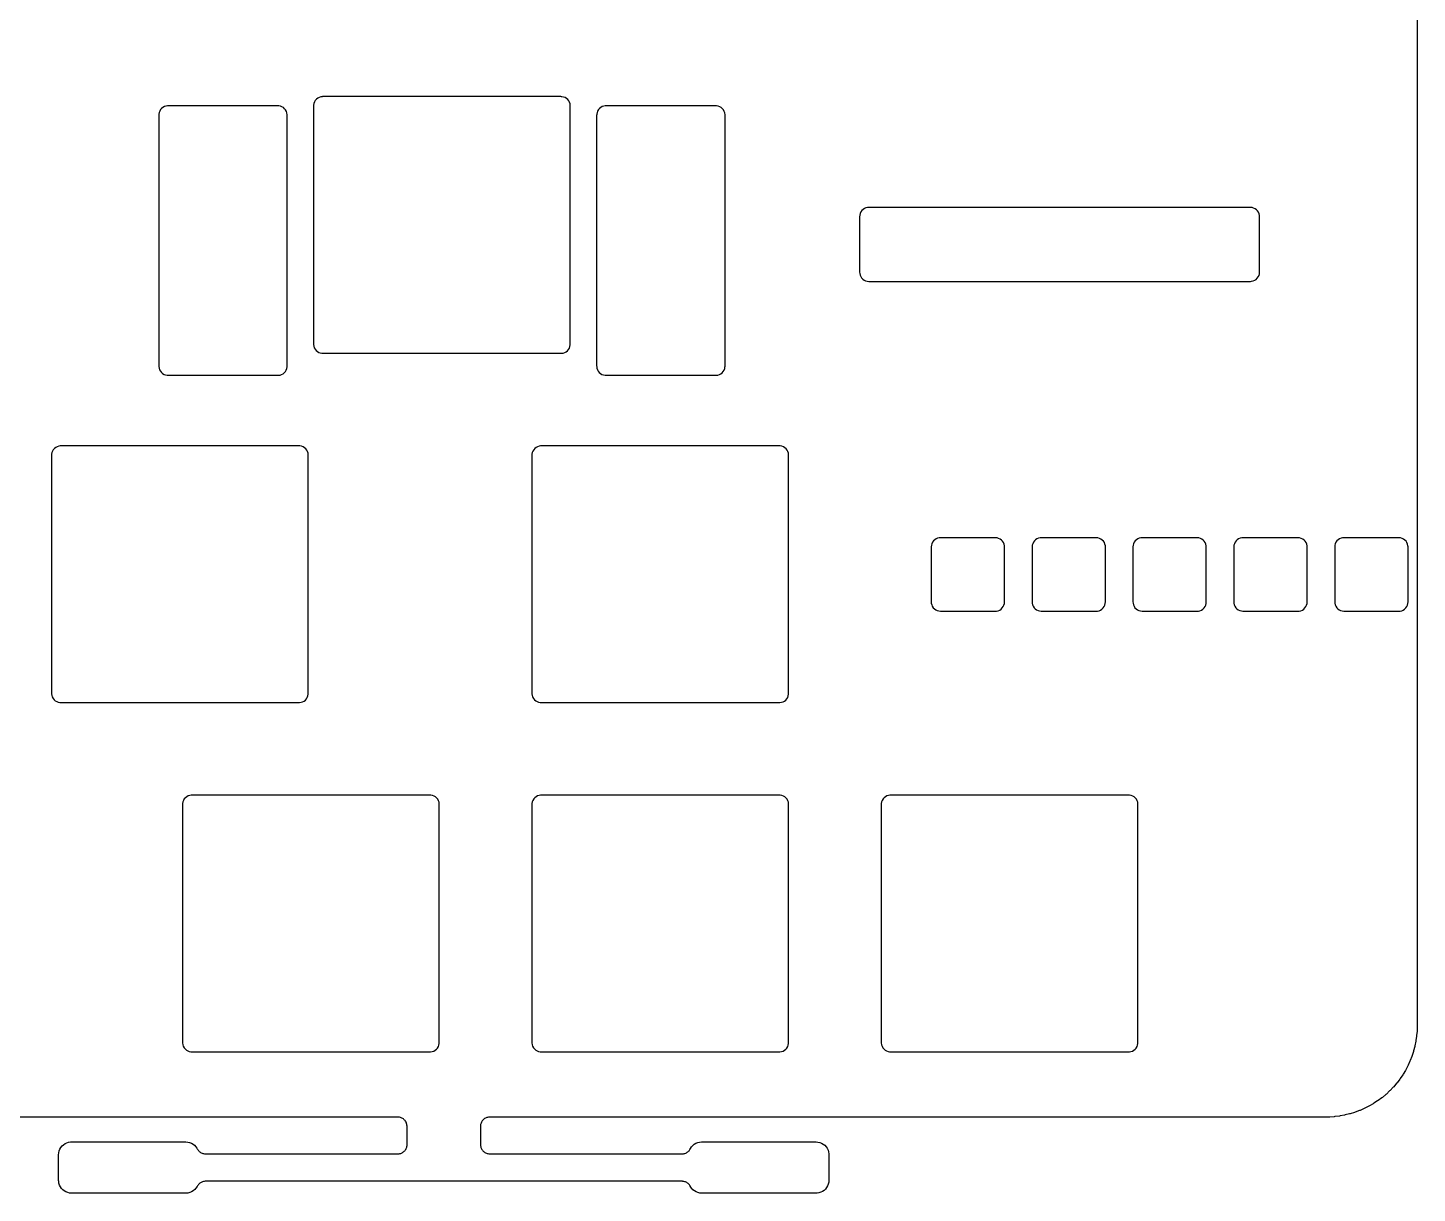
# Model space of a CAD drawing. Header units: millimetres. Extents: x 19 to 338, y -164 to -35.
# Drawn here: x 261.7 to 337.5, y -164.2 to -100.7 of the extents above; entities that cross this region are included whole.
import ezdxf

# ---------------------------------------------------------------- set-up
doc = ezdxf.new("R2010")
doc.units = ezdxf.units.MM
doc.layers.add('Edge.Cuts', color=254, linetype='CONTINUOUS', true_color=0xd0d2cd)

msp = doc.modelspace()

# ---------------------------------------------------------------- linework, layer by layer
at = {"layer": 'Edge.Cuts', "linetype": 'CONTINUOUS'}
for p, q in [((337.5, -57.7), (337.5, -155.090067)), ((277.545415, -104.522356), (277.475334, -104.578246)), ((277.62435, -104.479877), (277.545415, -104.522356)), ((277.709602, -104.452175), (277.62435, -104.479877)), ((277.709712, -104.452149), (277.709602, -104.452175)), ((277.713615, -104.451259), (277.709712, -104.452149)), ((277.791149, -104.439878), (277.713615, -104.451259)), ((277.802216, -104.439132), (277.791149, -104.439878)), ((277.835843, -104.438), (277.802216, -104.439132)), ((290.796548, -104.438), (277.835843, -104.438)), ((290.841359, -104.440012), (290.796548, -104.438)), ((290.862174, -104.441885), (290.841359, -104.440012)), ((290.950373, -104.457889), (290.862174, -104.441885)), ((291.034297, -104.489385), (290.950373, -104.457889)), ((291.111248, -104.535359), (291.034297, -104.489385)), ((291.178754, -104.594335), (291.111248, -104.535359)), ((268.900889, -105.306628), (268.884885, -105.394828)), ((268.932384, -105.222704), (268.900889, -105.306628)), ((268.978358, -105.145753), (268.932384, -105.222704)), ((269.037334, -105.078246), (268.978358, -105.145753)), ((269.107415, -105.022356), (269.037334, -105.078246)), ((269.18635, -104.979877), (269.107415, -105.022356)), ((269.271602, -104.952175), (269.18635, -104.979877)), ((269.271712, -104.952149), (269.271602, -104.952175)), ((269.275615, -104.951259), (269.271712, -104.952149)), ((269.353149, -104.939878), (269.275615, -104.951259)), ((269.364216, -104.939132), (269.353149, -104.939878)), ((269.397843, -104.938), (269.364216, -104.939132)), ((275.358548, -104.938), (269.397843, -104.938)), ((275.403359, -104.940012), (275.358548, -104.938)), ((275.424174, -104.941885), (275.403359, -104.940012)), ((275.512373, -104.957889), (275.424174, -104.941885)), ((275.596297, -104.989385), (275.512373, -104.957889)), ((275.673248, -105.035359), (275.596297, -104.989385)), ((275.740754, -105.094335), (275.673248, -105.035359)), ((275.796645, -105.164417), (275.740754, -105.094335)), ((275.839123, -105.243352), (275.796645, -105.164417)), ((275.866825, -105.328604), (275.839123, -105.243352)), ((277.321012, -104.915644), (277.319, -104.960452)), ((277.319, -104.960452), (277.319, -117.921157)), ((277.322885, -104.894828), (277.321012, -104.915644)), ((277.338889, -104.806628), (277.322885, -104.894828)), ((277.370384, -104.722704), (277.338889, -104.806628)), ((277.416358, -104.645753), (277.370384, -104.722704)), ((277.475334, -104.578246), (277.416358, -104.645753)), ((291.234645, -104.664417), (291.178754, -104.594335)), ((291.277123, -104.743352), (291.234645, -104.664417)), ((291.304825, -104.828604), (291.277123, -104.743352)), ((291.30485, -104.828712), (291.304825, -104.828604)), ((291.30574, -104.832615), (291.30485, -104.828712)), ((291.317118, -104.910101), (291.30574, -104.832615)), ((291.317865, -104.921167), (291.317118, -104.910101)), ((291.319, -104.954842), (291.317865, -104.921167)), ((291.319, -117.915547), (291.319, -104.954842)), ((292.776889, -105.306628), (292.760885, -105.394828)), ((292.808384, -105.222704), (292.776889, -105.306628)), ((292.854358, -105.145753), (292.808384, -105.222704)), ((292.913334, -105.078246), (292.854358, -105.145753)), ((292.983415, -105.022356), (292.913334, -105.078246)), ((293.06235, -104.979877), (292.983415, -105.022356)), ((293.147602, -104.952175), (293.06235, -104.979877)), ((293.147712, -104.952149), (293.147602, -104.952175)), ((293.151615, -104.951259), (293.147712, -104.952149)), ((293.229149, -104.939878), (293.151615, -104.951259)), ((293.240216, -104.939132), (293.229149, -104.939878)), ((293.273843, -104.938), (293.240216, -104.939132)), ((299.234548, -104.938), (293.273843, -104.938)), ((299.279359, -104.940012), (299.234548, -104.938)), ((299.300174, -104.941885), (299.279359, -104.940012)), ((299.388373, -104.957889), (299.300174, -104.941885)), ((299.472297, -104.989385), (299.388373, -104.957889)), ((299.549248, -105.035359), (299.472297, -104.989385)), ((299.616754, -105.094335), (299.549248, -105.035359)), ((299.672645, -105.164417), (299.616754, -105.094335)), ((299.715123, -105.243352), (299.672645, -105.164417)), ((299.742825, -105.328604), (299.715123, -105.243352)), ((268.883012, -105.415644), (268.881, -105.460452)), ((268.881, -105.460452), (268.881, -119.121157)), ((268.884885, -105.394828), (268.883012, -105.415644)), ((275.86685, -105.328712), (275.866825, -105.328604)), ((275.86774, -105.332615), (275.86685, -105.328712)), ((275.879118, -105.410101), (275.86774, -105.332615)), ((275.879865, -105.421167), (275.879118, -105.410101)), ((275.881, -105.454842), (275.879865, -105.421167)), ((275.881, -119.115547), (275.881, -105.454842)), ((292.759012, -105.415644), (292.757, -105.460452)), ((292.757, -105.460452), (292.757, -119.121157)), ((292.760885, -105.394828), (292.759012, -105.415644)), ((299.74285, -105.328712), (299.742825, -105.328604)), ((299.74374, -105.332615), (299.74285, -105.328712)), ((299.755118, -105.410101), (299.74374, -105.332615)), ((299.755865, -105.421167), (299.755118, -105.410101)), ((299.757, -105.454842), (299.755865, -105.421167)), ((299.757, -119.115547), (299.757, -105.454842)), ((307.283255, -110.594084), (307.218464, -110.656031)), ((307.358066, -110.544702), (307.283255, -110.594084)), ((307.440492, -110.509472), (307.358066, -110.544702)), ((307.527883, -110.489525), (307.440492, -110.509472)), ((307.595, -110.485), (307.527883, -110.489525)), ((328.405, -110.485), (307.595, -110.485)), ((328.494278, -110.493035), (328.405, -110.485)), ((328.580687, -110.516883), (328.494278, -110.493035)), ((328.66145, -110.555776), (328.580687, -110.516883)), ((328.733969, -110.608464), (328.66145, -110.555776)), ((328.795916, -110.673255), (328.733969, -110.608464)), ((307.103035, -110.895722), (307.095, -110.985)), ((307.095, -110.985), (307.095, -114.015)), ((307.126883, -110.809313), (307.103035, -110.895722)), ((307.165776, -110.72855), (307.126883, -110.809313)), ((307.218464, -110.656031), (307.165776, -110.72855)), ((328.845298, -110.748066), (328.795916, -110.673255)), ((328.880528, -110.830492), (328.845298, -110.748066)), ((328.900475, -110.917883), (328.880528, -110.830492)), ((328.905, -110.985), (328.900475, -110.917883)), ((328.905, -114.015), (328.905, -110.985)), ((307.095, -114.015), (307.099525, -114.082117)), ((307.099525, -114.082117), (307.119472, -114.169508)), ((307.119472, -114.169508), (307.154702, -114.251934)), ((307.154702, -114.251934), (307.204084, -114.326745)), ((307.204084, -114.326745), (307.266031, -114.391536)), ((307.266031, -114.391536), (307.33855, -114.444224)), ((328.716745, -114.405916), (328.781536, -114.343969)), ((328.781536, -114.343969), (328.834224, -114.27145)), ((328.834224, -114.27145), (328.873117, -114.190687)), ((328.873117, -114.190687), (328.896965, -114.104278)), ((328.896965, -114.104278), (328.905, -114.015)), ((307.33855, -114.444224), (307.419313, -114.483117)), ((307.419313, -114.483117), (307.505722, -114.506965)), ((307.505722, -114.506965), (307.595, -114.515)), ((307.595, -114.515), (328.405, -114.515)), ((328.405, -114.515), (328.472117, -114.510475)), ((328.472117, -114.510475), (328.559508, -114.490528)), ((328.559508, -114.490528), (328.641934, -114.455298)), ((328.641934, -114.455298), (328.716745, -114.405916)), ((277.319, -117.921157), (277.320132, -117.954788)), ((277.320132, -117.954788), (277.320878, -117.965854)), ((277.320878, -117.965854), (277.332259, -118.043384)), ((277.332259, -118.043384), (277.333149, -118.047287)), ((277.333149, -118.047287), (277.333169, -118.047374)), ((277.333169, -118.047374), (277.360867, -118.132627)), ((277.360867, -118.132627), (277.403342, -118.211564)), ((291.221627, -118.230266), (291.267605, -118.153316)), ((291.267605, -118.153316), (291.299104, -118.069394)), ((291.299104, -118.069394), (291.315112, -117.981195)), ((291.315112, -117.981195), (291.316986, -117.960379)), ((291.316986, -117.960379), (291.319, -117.915547)), ((277.403342, -118.211564), (277.45923, -118.281648)), ((277.45923, -118.281648), (277.526733, -118.340627)), ((277.526733, -118.340627), (277.603683, -118.386605)), ((277.603683, -118.386605), (277.687605, -118.418104)), ((277.687605, -118.418104), (277.775804, -118.434112)), ((277.775804, -118.434112), (277.79662, -118.435986)), ((277.79662, -118.435986), (277.841452, -118.438)), ((277.841452, -118.438), (290.802157, -118.438)), ((290.802157, -118.438), (290.835832, -118.436865)), ((290.835832, -118.436865), (290.846898, -118.436118)), ((290.846898, -118.436118), (290.924384, -118.42474)), ((290.924384, -118.42474), (290.928287, -118.42385)), ((290.928287, -118.42385), (290.928374, -118.42383)), ((290.928374, -118.42383), (291.013627, -118.396132)), ((291.013627, -118.396132), (291.092564, -118.353657)), ((291.092564, -118.353657), (291.162648, -118.297769)), ((291.162648, -118.297769), (291.221627, -118.230266)), ((268.881, -119.121157), (268.882132, -119.154788)), ((268.882132, -119.154788), (268.882878, -119.165854)), ((268.882878, -119.165854), (268.894259, -119.243384)), ((268.894259, -119.243384), (268.895149, -119.247287)), ((268.895149, -119.247287), (268.895169, -119.247374)), ((268.895169, -119.247374), (268.922867, -119.332627)), ((268.922867, -119.332627), (268.965342, -119.411564)), ((268.965342, -119.411564), (269.02123, -119.481648)), ((269.02123, -119.481648), (269.088733, -119.540627)), ((269.088733, -119.540627), (269.165683, -119.586605)), ((269.165683, -119.586605), (269.249605, -119.618104)), ((269.249605, -119.618104), (269.337804, -119.634112)), ((269.337804, -119.634112), (269.35862, -119.635986)), ((269.35862, -119.635986), (269.403452, -119.638)), ((269.403452, -119.638), (275.364157, -119.638)), ((275.364157, -119.638), (275.397832, -119.636865)), ((275.397832, -119.636865), (275.408898, -119.636118)), ((275.408898, -119.636118), (275.486384, -119.62474)), ((275.486384, -119.62474), (275.490287, -119.62385)), ((275.490287, -119.62385), (275.490374, -119.62383)), ((275.490374, -119.62383), (275.575627, -119.596132)), ((275.575627, -119.596132), (275.654564, -119.553657)), ((275.654564, -119.553657), (275.724648, -119.497769)), ((275.724648, -119.497769), (275.783627, -119.430266)), ((275.783627, -119.430266), (275.829605, -119.353316)), ((275.829605, -119.353316), (275.861104, -119.269394)), ((275.861104, -119.269394), (275.877112, -119.181195)), ((275.877112, -119.181195), (275.878986, -119.160379)), ((275.878986, -119.160379), (275.881, -119.115547)), ((292.757, -119.121157), (292.758132, -119.154788)), ((292.758132, -119.154788), (292.758878, -119.165854)), ((292.758878, -119.165854), (292.770259, -119.243384)), ((292.770259, -119.243384), (292.771149, -119.247287)), ((292.771149, -119.247287), (292.771169, -119.247374)), ((292.771169, -119.247374), (292.798867, -119.332627)), ((292.798867, -119.332627), (292.841342, -119.411564)), ((292.841342, -119.411564), (292.89723, -119.481648)), ((292.89723, -119.481648), (292.964733, -119.540627)), ((292.964733, -119.540627), (293.041683, -119.586605)), ((293.041683, -119.586605), (293.125605, -119.618104)), ((293.125605, -119.618104), (293.213804, -119.634112)), ((293.213804, -119.634112), (293.23462, -119.635986)), ((293.23462, -119.635986), (293.279452, -119.638)), ((293.279452, -119.638), (299.240157, -119.638)), ((299.240157, -119.638), (299.273832, -119.636865)), ((299.273832, -119.636865), (299.284898, -119.636118)), ((299.284898, -119.636118), (299.362384, -119.62474)), ((299.362384, -119.62474), (299.366287, -119.62385)), ((299.366287, -119.62385), (299.366374, -119.62383)), ((299.366374, -119.62383), (299.451627, -119.596132)), ((299.451627, -119.596132), (299.530564, -119.553657)), ((299.530564, -119.553657), (299.600648, -119.497769)), ((299.600648, -119.497769), (299.659627, -119.430266)), ((299.659627, -119.430266), (299.705605, -119.353316)), ((299.705605, -119.353316), (299.737104, -119.269394)), ((299.737104, -119.269394), (299.753112, -119.181195)), ((299.753112, -119.181195), (299.754986, -119.160379)), ((299.754986, -119.160379), (299.757, -119.115547)), ((263.503149, -123.489878), (263.425615, -123.501259)), ((263.514216, -123.489132), (263.503149, -123.489878)), ((263.547843, -123.488), (263.514216, -123.489132)), ((276.508548, -123.488), (263.547843, -123.488)), ((276.553359, -123.490012), (276.508548, -123.488)), ((276.574174, -123.491885), (276.553359, -123.490012)), ((276.662373, -123.507889), (276.574174, -123.491885)), ((289.697149, -123.489878), (289.619615, -123.501259)), ((289.708216, -123.489132), (289.697149, -123.489878)), ((289.741843, -123.488), (289.708216, -123.489132)), ((302.702548, -123.488), (289.741843, -123.488)), ((302.747359, -123.490012), (302.702548, -123.488)), ((302.768174, -123.491885), (302.747359, -123.490012)), ((302.856373, -123.507889), (302.768174, -123.491885)), ((263.033012, -123.965644), (263.031, -124.010452)), ((263.031, -124.010452), (263.031, -136.971157)), ((263.034885, -123.944828), (263.033012, -123.965644)), ((263.050889, -123.856628), (263.034885, -123.944828)), ((263.082384, -123.772704), (263.050889, -123.856628)), ((263.128358, -123.695753), (263.082384, -123.772704)), ((263.187334, -123.628246), (263.128358, -123.695753)), ((263.257415, -123.572356), (263.187334, -123.628246)), ((263.33635, -123.529877), (263.257415, -123.572356)), ((263.421602, -123.502175), (263.33635, -123.529877)), ((263.421712, -123.502149), (263.421602, -123.502175)), ((263.425615, -123.501259), (263.421712, -123.502149)), ((276.746297, -123.539385), (276.662373, -123.507889)), ((276.823248, -123.585359), (276.746297, -123.539385)), ((276.890754, -123.644335), (276.823248, -123.585359)), ((276.946645, -123.714417), (276.890754, -123.644335)), ((276.989123, -123.793352), (276.946645, -123.714417)), ((277.016825, -123.878604), (276.989123, -123.793352)), ((277.01685, -123.878712), (277.016825, -123.878604)), ((277.01774, -123.882615), (277.01685, -123.878712)), ((277.029118, -123.960101), (277.01774, -123.882615)), ((277.029865, -123.971167), (277.029118, -123.960101)), ((277.031, -124.004842), (277.029865, -123.971167)), ((277.031, -136.965547), (277.031, -124.004842)), ((289.227012, -123.965644), (289.225, -124.010452)), ((289.225, -124.010452), (289.225, -136.971157)), ((289.228885, -123.944828), (289.227012, -123.965644)), ((289.244889, -123.856628), (289.228885, -123.944828)), ((289.276384, -123.772704), (289.244889, -123.856628)), ((289.322358, -123.695753), (289.276384, -123.772704)), ((289.381334, -123.628246), (289.322358, -123.695753)), ((289.451415, -123.572356), (289.381334, -123.628246)), ((289.53035, -123.529877), (289.451415, -123.572356)), ((289.615602, -123.502175), (289.53035, -123.529877)), ((289.615712, -123.502149), (289.615602, -123.502175)), ((289.619615, -123.501259), (289.615712, -123.502149)), ((302.940297, -123.539385), (302.856373, -123.507889)), ((303.017248, -123.585359), (302.940297, -123.539385)), ((303.084754, -123.644335), (303.017248, -123.585359)), ((303.140645, -123.714417), (303.084754, -123.644335)), ((303.183123, -123.793352), (303.140645, -123.714417)), ((303.210825, -123.878604), (303.183123, -123.793352)), ((303.21085, -123.878712), (303.210825, -123.878604)), ((303.21174, -123.882615), (303.21085, -123.878712)), ((303.223118, -123.960101), (303.21174, -123.882615)), ((303.223865, -123.971167), (303.223118, -123.960101)), ((303.225, -124.004842), (303.223865, -123.971167)), ((303.225, -136.965547), (303.225, -124.004842)), ((311.070776, -128.74355), (311.031883, -128.824313)), ((311.123464, -128.671031), (311.070776, -128.74355)), ((311.188255, -128.609084), (311.123464, -128.671031)), ((311.263066, -128.559702), (311.188255, -128.609084)), ((311.345492, -128.524472), (311.263066, -128.559702)), ((311.432883, -128.504525), (311.345492, -128.524472)), ((311.5, -128.5), (311.432883, -128.504525)), ((314.5, -128.5), (311.5, -128.5)), ((314.589278, -128.508035), (314.5, -128.5)), ((314.675687, -128.531883), (314.589278, -128.508035)), ((314.75645, -128.570776), (314.675687, -128.531883)), ((314.828969, -128.623464), (314.75645, -128.570776)), ((314.890916, -128.688255), (314.828969, -128.623464)), ((314.940298, -128.763066), (314.890916, -128.688255)), ((314.975528, -128.845492), (314.940298, -128.763066)), ((316.570776, -128.74355), (316.531883, -128.824313)), ((316.623464, -128.671031), (316.570776, -128.74355)), ((316.688255, -128.609084), (316.623464, -128.671031)), ((316.763066, -128.559702), (316.688255, -128.609084)), ((316.845492, -128.524472), (316.763066, -128.559702)), ((316.932883, -128.504525), (316.845492, -128.524472)), ((317, -128.5), (316.932883, -128.504525)), ((320, -128.5), (317, -128.5)), ((320.089278, -128.508035), (320, -128.5)), ((320.175687, -128.531883), (320.089278, -128.508035)), ((320.25645, -128.570776), (320.175687, -128.531883)), ((320.328969, -128.623464), (320.25645, -128.570776)), ((320.390916, -128.688255), (320.328969, -128.623464)), ((320.440298, -128.763066), (320.390916, -128.688255)), ((320.475528, -128.845492), (320.440298, -128.763066)), ((322.070776, -128.74355), (322.031883, -128.824313)), ((322.123464, -128.671031), (322.070776, -128.74355)), ((322.188255, -128.609084), (322.123464, -128.671031)), ((322.263066, -128.559702), (322.188255, -128.609084)), ((322.345492, -128.524472), (322.263066, -128.559702)), ((322.432883, -128.504525), (322.345492, -128.524472)), ((322.5, -128.5), (322.432883, -128.504525)), ((325.5, -128.5), (322.5, -128.5)), ((325.589278, -128.508035), (325.5, -128.5)), ((325.675687, -128.531883), (325.589278, -128.508035)), ((325.75645, -128.570776), (325.675687, -128.531883)), ((325.828969, -128.623464), (325.75645, -128.570776)), ((325.890916, -128.688255), (325.828969, -128.623464)), ((325.940298, -128.763066), (325.890916, -128.688255)), ((325.975528, -128.845492), (325.940298, -128.763066)), ((327.570776, -128.74355), (327.531883, -128.824313)), ((327.623464, -128.671031), (327.570776, -128.74355)), ((327.688255, -128.609084), (327.623464, -128.671031)), ((327.763066, -128.559702), (327.688255, -128.609084)), ((327.845492, -128.524472), (327.763066, -128.559702)), ((327.932883, -128.504525), (327.845492, -128.524472)), ((328, -128.5), (327.932883, -128.504525)), ((331, -128.5), (328, -128.5)), ((331.089278, -128.508035), (331, -128.5)), ((331.175687, -128.531883), (331.089278, -128.508035)), ((331.25645, -128.570776), (331.175687, -128.531883)), ((331.328969, -128.623464), (331.25645, -128.570776)), ((331.390916, -128.688255), (331.328969, -128.623464)), ((331.440298, -128.763066), (331.390916, -128.688255)), ((331.475528, -128.845492), (331.440298, -128.763066)), ((333.070776, -128.74355), (333.031883, -128.824313)), ((333.123464, -128.671031), (333.070776, -128.74355)), ((333.188255, -128.609084), (333.123464, -128.671031)), ((333.263066, -128.559702), (333.188255, -128.609084)), ((333.345492, -128.524472), (333.263066, -128.559702)), ((333.432883, -128.504525), (333.345492, -128.524472)), ((333.5, -128.5), (333.432883, -128.504525)), ((336.5, -128.5), (333.5, -128.5)), ((336.589278, -128.508035), (336.5, -128.5)), ((336.675687, -128.531883), (336.589278, -128.508035)), ((336.75645, -128.570776), (336.675687, -128.531883)), ((336.828969, -128.623464), (336.75645, -128.570776)), ((336.890916, -128.688255), (336.828969, -128.623464)), ((336.940298, -128.763066), (336.890916, -128.688255)), ((336.975528, -128.845492), (336.940298, -128.763066)), ((311.008035, -128.910722), (311, -129)), ((311, -129), (311, -132)), ((311.031883, -128.824313), (311.008035, -128.910722)), ((314.995475, -128.932883), (314.975528, -128.845492)), ((315, -129), (314.995475, -128.932883)), ((315, -132), (315, -129)), ((316.508035, -128.910722), (316.5, -129)), ((316.5, -129), (316.5, -132)), ((316.531883, -128.824313), (316.508035, -128.910722)), ((320.495475, -128.932883), (320.475528, -128.845492)), ((320.5, -129), (320.495475, -128.932883)), ((320.5, -132), (320.5, -129)), ((322.008035, -128.910722), (322, -129)), ((322, -129), (322, -132)), ((322.031883, -128.824313), (322.008035, -128.910722)), ((325.995475, -128.932883), (325.975528, -128.845492)), ((326, -129), (325.995475, -128.932883)), ((326, -132), (326, -129)), ((327.508035, -128.910722), (327.5, -129)), ((327.5, -129), (327.5, -132)), ((327.531883, -128.824313), (327.508035, -128.910722)), ((331.495475, -128.932883), (331.475528, -128.845492)), ((331.5, -129), (331.495475, -128.932883)), ((331.5, -132), (331.5, -129)), ((333.008035, -128.910722), (333, -129)), ((333, -129), (333, -132)), ((333.031883, -128.824313), (333.008035, -128.910722)), ((336.995475, -128.932883), (336.975528, -128.845492)), ((337, -129), (336.995475, -128.932883)), ((337, -132), (337, -129)), ((311, -132), (311.004525, -132.067117)), ((311.004525, -132.067117), (311.024472, -132.154508)), ((311.024472, -132.154508), (311.059702, -132.236934)), ((311.059702, -132.236934), (311.109084, -132.311745)), ((311.109084, -132.311745), (311.171031, -132.376536)), ((311.171031, -132.376536), (311.24355, -132.429224)), ((311.24355, -132.429224), (311.324313, -132.468117)), ((311.324313, -132.468117), (311.410722, -132.491965)), ((311.410722, -132.491965), (311.5, -132.5)), ((311.5, -132.5), (314.5, -132.5)), ((314.5, -132.5), (314.567117, -132.495475)), ((314.567117, -132.495475), (314.654508, -132.475528)), ((314.654508, -132.475528), (314.736934, -132.440298)), ((314.736934, -132.440298), (314.811745, -132.390916)), ((314.811745, -132.390916), (314.876536, -132.328969)), ((314.876536, -132.328969), (314.929224, -132.25645)), ((314.929224, -132.25645), (314.968117, -132.175687)), ((314.968117, -132.175687), (314.991965, -132.089278)), ((314.991965, -132.089278), (315, -132)), ((316.5, -132), (316.504525, -132.067117)), ((316.504525, -132.067117), (316.524472, -132.154508)), ((316.524472, -132.154508), (316.559702, -132.236934)), ((316.559702, -132.236934), (316.609084, -132.311745)), ((316.609084, -132.311745), (316.671031, -132.376536)), ((316.671031, -132.376536), (316.74355, -132.429224)), ((316.74355, -132.429224), (316.824313, -132.468117)), ((316.824313, -132.468117), (316.910722, -132.491965)), ((316.910722, -132.491965), (317, -132.5)), ((317, -132.5), (320, -132.5)), ((320, -132.5), (320.067117, -132.495475)), ((320.067117, -132.495475), (320.154508, -132.475528)), ((320.154508, -132.475528), (320.236934, -132.440298)), ((320.236934, -132.440298), (320.311745, -132.390916)), ((320.311745, -132.390916), (320.376536, -132.328969)), ((320.376536, -132.328969), (320.429224, -132.25645)), ((320.429224, -132.25645), (320.468117, -132.175687)), ((320.468117, -132.175687), (320.491965, -132.089278)), ((320.491965, -132.089278), (320.5, -132)), ((322, -132), (322.004525, -132.067117)), ((322.004525, -132.067117), (322.024472, -132.154508)), ((322.024472, -132.154508), (322.059702, -132.236934)), ((322.059702, -132.236934), (322.109084, -132.311745)), ((322.109084, -132.311745), (322.171031, -132.376536)), ((322.171031, -132.376536), (322.24355, -132.429224)), ((322.24355, -132.429224), (322.324313, -132.468117)), ((322.324313, -132.468117), (322.410722, -132.491965)), ((322.410722, -132.491965), (322.5, -132.5)), ((322.5, -132.5), (325.5, -132.5)), ((325.5, -132.5), (325.567117, -132.495475)), ((325.567117, -132.495475), (325.654508, -132.475528)), ((325.654508, -132.475528), (325.736934, -132.440298)), ((325.736934, -132.440298), (325.811745, -132.390916)), ((325.811745, -132.390916), (325.876536, -132.328969)), ((325.876536, -132.328969), (325.929224, -132.25645)), ((325.929224, -132.25645), (325.968117, -132.175687)), ((325.968117, -132.175687), (325.991965, -132.089278)), ((325.991965, -132.089278), (326, -132)), ((327.5, -132), (327.504525, -132.067117)), ((327.504525, -132.067117), (327.524472, -132.154508)), ((327.524472, -132.154508), (327.559702, -132.236934)), ((327.559702, -132.236934), (327.609084, -132.311745)), ((327.609084, -132.311745), (327.671031, -132.376536)), ((327.671031, -132.376536), (327.74355, -132.429224)), ((327.74355, -132.429224), (327.824313, -132.468117)), ((327.824313, -132.468117), (327.910722, -132.491965)), ((327.910722, -132.491965), (328, -132.5)), ((328, -132.5), (331, -132.5)), ((331, -132.5), (331.067117, -132.495475)), ((331.067117, -132.495475), (331.154508, -132.475528)), ((331.154508, -132.475528), (331.236934, -132.440298)), ((331.236934, -132.440298), (331.311745, -132.390916)), ((331.311745, -132.390916), (331.376536, -132.328969)), ((331.376536, -132.328969), (331.429224, -132.25645)), ((331.429224, -132.25645), (331.468117, -132.175687)), ((331.468117, -132.175687), (331.491965, -132.089278)), ((331.491965, -132.089278), (331.5, -132)), ((333, -132), (333.004525, -132.067117)), ((333.004525, -132.067117), (333.024472, -132.154508)), ((333.024472, -132.154508), (333.059702, -132.236934)), ((333.059702, -132.236934), (333.109084, -132.311745)), ((333.109084, -132.311745), (333.171031, -132.376536)), ((333.171031, -132.376536), (333.24355, -132.429224)), ((333.24355, -132.429224), (333.324313, -132.468117)), ((333.324313, -132.468117), (333.410722, -132.491965)), ((333.410722, -132.491965), (333.5, -132.5)), ((333.5, -132.5), (336.5, -132.5)), ((336.5, -132.5), (336.567117, -132.495475)), ((336.567117, -132.495475), (336.654508, -132.475528)), ((336.654508, -132.475528), (336.736934, -132.440298)), ((336.736934, -132.440298), (336.811745, -132.390916)), ((336.811745, -132.390916), (336.876536, -132.328969)), ((336.876536, -132.328969), (336.929224, -132.25645)), ((336.929224, -132.25645), (336.968117, -132.175687)), ((336.968117, -132.175687), (336.991965, -132.089278)), ((336.991965, -132.089278), (337, -132)), ((263.031, -136.971157), (263.032132, -137.004788)), ((263.032132, -137.004788), (263.032878, -137.015854)), ((263.032878, -137.015854), (263.044259, -137.093384)), ((263.044259, -137.093384), (263.045149, -137.097287)), ((263.045149, -137.097287), (263.045169, -137.097374)), ((263.045169, -137.097374), (263.072867, -137.182627)), ((276.979605, -137.203316), (277.011104, -137.119394)), ((277.011104, -137.119394), (277.027112, -137.031195)), ((277.027112, -137.031195), (277.028986, -137.010379)), ((277.028986, -137.010379), (277.031, -136.965547)), ((289.225, -136.971157), (289.226132, -137.004788)), ((289.226132, -137.004788), (289.226878, -137.015854)), ((289.226878, -137.015854), (289.238259, -137.093384)), ((289.238259, -137.093384), (289.239149, -137.097287)), ((289.239149, -137.097287), (289.239169, -137.097374)), ((289.239169, -137.097374), (289.266867, -137.182627)), ((303.173605, -137.203316), (303.205104, -137.119394)), ((303.205104, -137.119394), (303.221112, -137.031195)), ((303.221112, -137.031195), (303.222986, -137.010379)), ((303.222986, -137.010379), (303.225, -136.965547)), ((263.072867, -137.182627), (263.115342, -137.261564)), ((263.115342, -137.261564), (263.17123, -137.331648)), ((263.17123, -137.331648), (263.238733, -137.390627)), ((263.238733, -137.390627), (263.315683, -137.436605)), ((263.315683, -137.436605), (263.399605, -137.468104)), ((263.399605, -137.468104), (263.487804, -137.484112)), ((263.487804, -137.484112), (263.50862, -137.485986)), ((263.50862, -137.485986), (263.553452, -137.488)), ((263.553452, -137.488), (276.514157, -137.488)), ((276.514157, -137.488), (276.547832, -137.486865)), ((276.547832, -137.486865), (276.558898, -137.486118)), ((276.558898, -137.486118), (276.636384, -137.47474)), ((276.636384, -137.47474), (276.640287, -137.47385)), ((276.640287, -137.47385), (276.640374, -137.47383)), ((276.640374, -137.47383), (276.725627, -137.446132)), ((276.725627, -137.446132), (276.804564, -137.403657)), ((276.804564, -137.403657), (276.874648, -137.347769)), ((276.874648, -137.347769), (276.933627, -137.280266)), ((276.933627, -137.280266), (276.979605, -137.203316)), ((289.266867, -137.182627), (289.309342, -137.261564)), ((289.309342, -137.261564), (289.36523, -137.331648)), ((289.36523, -137.331648), (289.432733, -137.390627)), ((289.432733, -137.390627), (289.509683, -137.436605)), ((289.509683, -137.436605), (289.593605, -137.468104)), ((289.593605, -137.468104), (289.681804, -137.484112)), ((289.681804, -137.484112), (289.70262, -137.485986)), ((289.70262, -137.485986), (289.747452, -137.488)), ((289.747452, -137.488), (302.708157, -137.488)), ((302.708157, -137.488), (302.741832, -137.486865)), ((302.741832, -137.486865), (302.752898, -137.486118)), ((302.752898, -137.486118), (302.830384, -137.47474)), ((302.830384, -137.47474), (302.834287, -137.47385)), ((302.834287, -137.47385), (302.834374, -137.47383)), ((302.834374, -137.47383), (302.919627, -137.446132)), ((302.919627, -137.446132), (302.998564, -137.403657)), ((302.998564, -137.403657), (303.068648, -137.347769)), ((303.068648, -137.347769), (303.127627, -137.280266)), ((303.127627, -137.280266), (303.173605, -137.203316)), ((270.177012, -143.015644), (270.175, -143.060452)), ((270.175, -143.060452), (270.175, -156.021157)), ((270.178885, -142.994828), (270.177012, -143.015644)), ((270.194889, -142.906628), (270.178885, -142.994828)), ((270.226384, -142.822704), (270.194889, -142.906628)), ((270.272358, -142.745753), (270.226384, -142.822704)), ((270.331334, -142.678246), (270.272358, -142.745753)), ((270.401415, -142.622356), (270.331334, -142.678246)), ((270.48035, -142.579877), (270.401415, -142.622356)), ((270.565602, -142.552175), (270.48035, -142.579877)), ((270.565712, -142.552149), (270.565602, -142.552175)), ((270.569615, -142.551259), (270.565712, -142.552149)), ((270.647149, -142.539878), (270.569615, -142.551259)), ((270.658216, -142.539132), (270.647149, -142.539878)), ((270.691843, -142.538), (270.658216, -142.539132)), ((283.652548, -142.538), (270.691843, -142.538)), ((283.697359, -142.540012), (283.652548, -142.538)), ((283.718174, -142.541885), (283.697359, -142.540012)), ((283.806373, -142.557889), (283.718174, -142.541885)), ((283.890297, -142.589385), (283.806373, -142.557889)), ((283.967248, -142.635359), (283.890297, -142.589385)), ((284.034754, -142.694335), (283.967248, -142.635359)), ((284.090645, -142.764417), (284.034754, -142.694335)), ((284.133123, -142.843352), (284.090645, -142.764417)), ((284.160825, -142.928604), (284.133123, -142.843352)), ((284.16085, -142.928712), (284.160825, -142.928604)), ((284.16174, -142.932615), (284.16085, -142.928712)), ((284.173118, -143.010101), (284.16174, -142.932615)), ((284.173865, -143.021167), (284.173118, -143.010101)), ((284.175, -143.054842), (284.173865, -143.021167)), ((284.175, -156.015547), (284.175, -143.054842)), ((289.227012, -143.015644), (289.225, -143.060452)), ((289.225, -143.060452), (289.225, -156.021157)), ((289.228885, -142.994828), (289.227012, -143.015644)), ((289.244889, -142.906628), (289.228885, -142.994828)), ((289.276384, -142.822704), (289.244889, -142.906628)), ((289.322358, -142.745753), (289.276384, -142.822704)), ((289.381334, -142.678246), (289.322358, -142.745753)), ((289.451415, -142.622356), (289.381334, -142.678246)), ((289.53035, -142.579877), (289.451415, -142.622356)), ((289.615602, -142.552175), (289.53035, -142.579877)), ((289.615712, -142.552149), (289.615602, -142.552175)), ((289.619615, -142.551259), (289.615712, -142.552149)), ((289.697149, -142.539878), (289.619615, -142.551259)), ((289.708216, -142.539132), (289.697149, -142.539878)), ((289.741843, -142.538), (289.708216, -142.539132)), ((302.702548, -142.538), (289.741843, -142.538)), ((302.747359, -142.540012), (302.702548, -142.538)), ((302.768174, -142.541885), (302.747359, -142.540012)), ((302.856373, -142.557889), (302.768174, -142.541885)), ((302.940297, -142.589385), (302.856373, -142.557889)), ((303.017248, -142.635359), (302.940297, -142.589385)), ((303.084754, -142.694335), (303.017248, -142.635359)), ((303.140645, -142.764417), (303.084754, -142.694335)), ((303.183123, -142.843352), (303.140645, -142.764417)), ((303.210825, -142.928604), (303.183123, -142.843352)), ((303.21085, -142.928712), (303.210825, -142.928604)), ((303.21174, -142.932615), (303.21085, -142.928712)), ((303.223118, -143.010101), (303.21174, -142.932615)), ((303.223865, -143.021167), (303.223118, -143.010101)), ((303.225, -143.054842), (303.223865, -143.021167)), ((303.225, -156.015547), (303.225, -143.054842)), ((308.277012, -143.015644), (308.275, -143.060452)), ((308.275, -143.060452), (308.275, -156.021157)), ((308.278885, -142.994828), (308.277012, -143.015644)), ((308.294889, -142.906628), (308.278885, -142.994828)), ((308.326384, -142.822704), (308.294889, -142.906628)), ((308.372358, -142.745753), (308.326384, -142.822704)), ((308.431334, -142.678246), (308.372358, -142.745753)), ((308.501415, -142.622356), (308.431334, -142.678246)), ((308.58035, -142.579877), (308.501415, -142.622356)), ((308.665602, -142.552175), (308.58035, -142.579877)), ((308.665712, -142.552149), (308.665602, -142.552175)), ((308.669615, -142.551259), (308.665712, -142.552149)), ((308.747149, -142.539878), (308.669615, -142.551259)), ((308.758216, -142.539132), (308.747149, -142.539878)), ((308.791843, -142.538), (308.758216, -142.539132)), ((321.752548, -142.538), (308.791843, -142.538)), ((321.797359, -142.540012), (321.752548, -142.538)), ((321.818174, -142.541885), (321.797359, -142.540012)), ((321.906373, -142.557889), (321.818174, -142.541885)), ((321.990297, -142.589385), (321.906373, -142.557889)), ((322.067248, -142.635359), (321.990297, -142.589385)), ((322.134754, -142.694335), (322.067248, -142.635359)), ((322.190645, -142.764417), (322.134754, -142.694335)), ((322.233123, -142.843352), (322.190645, -142.764417)), ((322.260825, -142.928604), (322.233123, -142.843352)), ((322.26085, -142.928712), (322.260825, -142.928604)), ((322.26174, -142.932615), (322.26085, -142.928712)), ((322.273118, -143.010101), (322.26174, -142.932615)), ((322.273865, -143.021167), (322.273118, -143.010101)), ((322.275, -143.054842), (322.273865, -143.021167)), ((322.275, -156.015547), (322.275, -143.054842)), ((337.49972, -155.109878), (337.492551, -155.363083)), ((337.5, -155.090067), (337.49972, -155.109878)), ((270.175, -156.021157), (270.176132, -156.054788)), ((270.176132, -156.054788), (270.176878, -156.065854)), ((270.176878, -156.065854), (270.188259, -156.143384)), ((284.171112, -156.081195), (284.172986, -156.060379)), ((284.172986, -156.060379), (284.175, -156.015547)), ((289.225, -156.021157), (289.226132, -156.054788)), ((289.226132, -156.054788), (289.226878, -156.065854)), ((289.226878, -156.065854), (289.238259, -156.143384)), ((303.221112, -156.081195), (303.222986, -156.060379)), ((303.222986, -156.060379), (303.225, -156.015547)), ((308.275, -156.021157), (308.276132, -156.054788)), ((308.276132, -156.054788), (308.276878, -156.065854)), ((308.276878, -156.065854), (308.288259, -156.143384)), ((322.271112, -156.081195), (322.272986, -156.060379)), ((322.272986, -156.060379), (322.275, -156.015547)), ((337.424179, -155.964428), (337.376274, -156.203052)), ((337.430875, -155.925375), (337.424179, -155.964428)), ((337.465197, -155.684456), (337.430875, -155.925375)), ((337.469672, -155.645096), (337.465197, -155.684456)), ((337.490309, -155.402639), (337.469672, -155.645096)), ((337.492551, -155.363083), (337.490309, -155.402639)), ((270.188259, -156.143384), (270.189149, -156.147287)), ((270.189149, -156.147287), (270.189169, -156.147374)), ((270.189169, -156.147374), (270.216867, -156.232627)), ((270.216867, -156.232627), (270.259342, -156.311564)), ((270.259342, -156.311564), (270.31523, -156.381648)), ((270.31523, -156.381648), (270.382733, -156.440627)), ((270.382733, -156.440627), (270.459683, -156.486605)), ((270.459683, -156.486605), (270.543605, -156.518104)), ((270.543605, -156.518104), (270.631804, -156.534112)), ((270.631804, -156.534112), (270.65262, -156.535986)), ((270.65262, -156.535986), (270.697452, -156.538)), ((270.697452, -156.538), (283.658157, -156.538)), ((283.658157, -156.538), (283.691832, -156.536865)), ((283.691832, -156.536865), (283.702898, -156.536118)), ((283.702898, -156.536118), (283.780384, -156.52474)), ((283.780384, -156.52474), (283.784287, -156.52385)), ((283.784287, -156.52385), (283.784374, -156.52383)), ((283.784374, -156.52383), (283.869627, -156.496132)), ((283.869627, -156.496132), (283.948564, -156.453657)), ((283.948564, -156.453657), (284.018648, -156.397769)), ((284.018648, -156.397769), (284.077627, -156.330266)), ((284.077627, -156.330266), (284.123605, -156.253316)), ((284.123605, -156.253316), (284.155104, -156.169394)), ((284.155104, -156.169394), (284.171112, -156.081195)), ((289.238259, -156.143384), (289.239149, -156.147287)), ((289.239149, -156.147287), (289.239169, -156.147374)), ((289.239169, -156.147374), (289.266867, -156.232627)), ((289.266867, -156.232627), (289.309342, -156.311564)), ((289.309342, -156.311564), (289.36523, -156.381648)), ((289.36523, -156.381648), (289.432733, -156.440627)), ((289.432733, -156.440627), (289.509683, -156.486605)), ((289.509683, -156.486605), (289.593605, -156.518104)), ((289.593605, -156.518104), (289.681804, -156.534112)), ((289.681804, -156.534112), (289.70262, -156.535986)), ((289.70262, -156.535986), (289.747452, -156.538)), ((289.747452, -156.538), (302.708157, -156.538)), ((302.708157, -156.538), (302.741832, -156.536865)), ((302.741832, -156.536865), (302.752898, -156.536118)), ((302.752898, -156.536118), (302.830384, -156.52474)), ((302.830384, -156.52474), (302.834287, -156.52385)), ((302.834287, -156.52385), (302.834374, -156.52383)), ((302.834374, -156.52383), (302.919627, -156.496132)), ((302.919627, -156.496132), (302.998564, -156.453657)), ((302.998564, -156.453657), (303.068648, -156.397769)), ((303.068648, -156.397769), (303.127627, -156.330266)), ((303.127627, -156.330266), (303.173605, -156.253316)), ((303.173605, -156.253316), (303.205104, -156.169394)), ((303.205104, -156.169394), (303.221112, -156.081195)), ((308.288259, -156.143384), (308.289149, -156.147287)), ((308.289149, -156.147287), (308.289169, -156.147374)), ((308.289169, -156.147374), (308.316867, -156.232627)), ((308.316867, -156.232627), (308.359342, -156.311564)), ((308.359342, -156.311564), (308.41523, -156.381648)), ((308.41523, -156.381648), (308.482733, -156.440627)), ((308.482733, -156.440627), (308.559683, -156.486605)), ((308.559683, -156.486605), (308.643605, -156.518104)), ((308.643605, -156.518104), (308.731804, -156.534112)), ((308.731804, -156.534112), (308.75262, -156.535986)), ((308.75262, -156.535986), (308.797452, -156.538)), ((308.797452, -156.538), (321.758157, -156.538)), ((321.758157, -156.538), (321.791832, -156.536865)), ((321.791832, -156.536865), (321.802898, -156.536118)), ((321.802898, -156.536118), (321.880384, -156.52474)), ((321.880384, -156.52474), (321.884287, -156.52385)), ((321.884287, -156.52385), (321.884374, -156.52383)), ((321.884374, -156.52383), (321.969627, -156.496132)), ((321.969627, -156.496132), (322.048564, -156.453657)), ((322.048564, -156.453657), (322.118648, -156.397769)), ((322.118648, -156.397769), (322.177627, -156.330266)), ((322.177627, -156.330266), (322.223605, -156.253316)), ((322.223605, -156.253316), (322.255104, -156.169394)), ((322.255104, -156.169394), (322.271112, -156.081195)), ((337.207257, -156.784193), (337.119726, -157.011256)), ((337.220457, -156.746832), (337.207257, -156.784193)), ((337.295003, -156.51517), (337.220457, -156.746832)), ((337.306065, -156.477135), (337.295003, -156.51517)), ((337.367379, -156.24166), (337.306065, -156.477135)), ((337.376274, -156.203052), (337.367379, -156.24166)), ((336.854917, -157.555501), (336.730269, -157.764507)), ((336.874243, -157.520906), (336.854917, -157.555501)), ((336.986863, -157.305184), (336.874243, -157.520906)), ((337.004195, -157.269561), (336.986863, -157.305184)), ((337.104436, -157.047802), (337.004195, -157.269561)), ((337.119726, -157.011256), (337.104436, -157.047802)), ((336.377286, -158.256172), (336.219135, -158.441078)), ((336.402175, -158.225349), (336.377286, -158.256172)), ((336.549644, -158.03175), (336.402175, -158.225349)), ((336.57275, -157.999565), (336.549644, -158.03175)), ((336.709024, -157.797941), (336.57275, -157.999565)), ((336.730269, -157.764507), (336.709024, -157.797941)), ((335.5698, -159.046023), (335.374151, -159.190724)), ((335.600974, -159.021572), (335.5698, -159.046023)), ((335.788137, -158.866022), (335.600974, -159.021572)), ((335.81788, -158.839845), (335.788137, -158.866022)), ((335.995933, -158.673963), (335.81788, -158.839845)), ((336.024142, -158.646151), (335.995933, -158.673963)), ((336.192542, -158.470446), (336.024142, -158.646151)), ((336.219135, -158.441078), (336.192542, -158.470446)), ((334.079877, -159.843286), (333.847162, -159.914554)), ((334.117418, -159.830616), (334.079877, -159.843286)), ((334.345691, -159.746309), (334.117418, -159.830616)), ((334.38245, -159.731539), (334.345691, -159.746309)), ((334.605592, -159.634452), (334.38245, -159.731539)), ((334.641459, -159.617624), (334.605592, -159.634452)), ((334.858769, -159.508059), (334.641459, -159.617624)), ((334.893628, -159.489227), (334.858769, -159.508059)), ((335.104376, -159.367551), (334.893628, -159.489227)), ((335.138112, -159.346779), (335.104376, -159.367551)), ((335.341645, -159.213371), (335.138112, -159.346779)), ((335.374151, -159.190724), (335.341645, -159.213371)), ((281.908215, -160.1), (180.765708, -160.1)), ((281.93175, -160.100792), (281.908215, -160.1)), ((281.963353, -160.102922), (281.93175, -160.100792)), ((282.012651, -160.110353), (281.963353, -160.102922)), ((282.056249, -160.120304), (282.012651, -160.110353)), ((282.098591, -160.134765), (282.056249, -160.120304)), ((282.139716, -160.152342), (282.098591, -160.134765)), ((282.178794, -160.174131), (282.139716, -160.152342)), ((282.216117, -160.198768), (282.178794, -160.174131)), ((282.250675, -160.227183), (282.216117, -160.198768)), ((282.283001, -160.25809), (282.250675, -160.227183)), ((282.311932, -160.292222), (282.283001, -160.25809)), ((282.338217, -160.3284), (282.311932, -160.292222)), ((282.36059, -160.367152), (282.338217, -160.3284)), ((282.37999, -160.407438), (282.36059, -160.367152)), ((282.395085, -160.449562), (282.37999, -160.407438)), ((282.406984, -160.492674), (282.395085, -160.449562)), ((282.414312, -160.536804), (282.406984, -160.492674)), ((282.418591, -160.584353), (282.414312, -160.536804)), ((282.42, -160.615708), (282.418591, -160.584353)), ((282.42, -161.588215), (282.42, -160.615708)), ((286.420792, -160.588249), (286.42, -160.611784)), ((286.42, -160.611784), (286.42, -161.584291)), ((286.422922, -160.556646), (286.420792, -160.588249)), ((286.430353, -160.507348), (286.422922, -160.556646)), ((286.440304, -160.46375), (286.430353, -160.507348)), ((286.454765, -160.421408), (286.440304, -160.46375)), ((286.472342, -160.380283), (286.454765, -160.421408)), ((286.494131, -160.341205), (286.472342, -160.380283)), ((286.518768, -160.303882), (286.494131, -160.341205)), ((286.547183, -160.269324), (286.518768, -160.303882)), ((286.57809, -160.236998), (286.547183, -160.269324)), ((286.612222, -160.208067), (286.57809, -160.236998)), ((286.6484, -160.181782), (286.612222, -160.208067)), ((286.687152, -160.159409), (286.6484, -160.181782)), ((286.727438, -160.140009), (286.687152, -160.159409)), ((286.769562, -160.124914), (286.727438, -160.140009)), ((286.812674, -160.113015), (286.769562, -160.124914)), ((286.856804, -160.105687), (286.812674, -160.113015)), ((286.904353, -160.101408), (286.856804, -160.105687)), ((286.935708, -160.1), (286.904353, -160.101408)), ((332.492562, -160.1), (286.935708, -160.1)), ((332.507424, -160.099842), (332.492562, -160.1)), ((332.694886, -160.095861), (332.507424, -160.099842)), ((332.729512, -160.094267), (332.694886, -160.095861)), ((332.974693, -160.07689), (332.729512, -160.094267)), ((333.014114, -160.072973), (332.974693, -160.07689)), ((333.255513, -160.042062), (333.014114, -160.072973)), ((333.294657, -160.035919), (333.255513, -160.042062)), ((333.533939, -159.991395), (333.294657, -160.035919)), ((333.572667, -159.983048), (333.533939, -159.991395)), ((333.808968, -159.925078), (333.572667, -159.983048)), ((333.847162, -159.914554), (333.808968, -159.925078)), ((263.42, -162.15), (263.427818, -162.04567)), ((263.427818, -162.04567), (263.451099, -161.943671)), ((263.451099, -161.943671), (263.489322, -161.846281)), ((263.489322, -161.846281), (263.541633, -161.755676)), ((263.541633, -161.755676), (263.606864, -161.673879)), ((263.606864, -161.673879), (263.683557, -161.602718)), ((263.683557, -161.602718), (263.77, -161.543782)), ((263.77, -161.543782), (263.864261, -161.498388)), ((263.864261, -161.498388), (263.964235, -161.46755)), ((263.964235, -161.46755), (264.067689, -161.451957)), ((264.067689, -161.451957), (264.12, -161.45)), ((264.12, -161.45), (270.355201, -161.45)), ((270.355201, -161.45), (270.459531, -161.457818)), ((270.459531, -161.457818), (270.56153, -161.481099)), ((270.56153, -161.481099), (270.65892, -161.519322)), ((270.65892, -161.519322), (270.749525, -161.571633)), ((270.749525, -161.571633), (270.831322, -161.636864)), ((270.831322, -161.636864), (270.902483, -161.713557)), ((270.902483, -161.713557), (270.961419, -161.8)), ((270.961419, -161.8), (270.971958, -161.819941)), ((270.971958, -161.819941), (271.001782, -161.871599)), ((271.001782, -161.871599), (271.028067, -161.907777)), ((271.028067, -161.907777), (271.056998, -161.941909)), ((271.056998, -161.941909), (271.089324, -161.972816)), ((271.089324, -161.972816), (271.123882, -162.001231)), ((271.123882, -162.001231), (271.161205, -162.025868)), ((271.161205, -162.025868), (271.200283, -162.047657)), ((271.200283, -162.047657), (271.241408, -162.065234)), ((271.241408, -162.065234), (271.28375, -162.079695)), ((271.28375, -162.079695), (271.327348, -162.089646)), ((271.327348, -162.089646), (271.376646, -162.097077)), ((271.376646, -162.097077), (271.408249, -162.099207)), ((271.408249, -162.099207), (271.431785, -162.1)), ((271.431785, -162.1), (281.904292, -162.1)), ((281.904292, -162.1), (281.935646, -162.098591)), ((281.935646, -162.098591), (281.983195, -162.094312)), ((281.983195, -162.094312), (282.027325, -162.086984)), ((282.027325, -162.086984), (282.070437, -162.075085)), ((282.070437, -162.075085), (282.112561, -162.05999)), ((282.112561, -162.05999), (282.152847, -162.04059)), ((282.152847, -162.04059), (282.191599, -162.018217)), ((282.191599, -162.018217), (282.227777, -161.991932)), ((282.227777, -161.991932), (282.261909, -161.963001)), ((282.261909, -161.963001), (282.292816, -161.930675)), ((282.292816, -161.930675), (282.321231, -161.896117)), ((282.321231, -161.896117), (282.345868, -161.858794)), ((282.345868, -161.858794), (282.367657, -161.819716)), ((282.367657, -161.819716), (282.385234, -161.778591)), ((282.385234, -161.778591), (282.399695, -161.736249)), ((282.399695, -161.736249), (282.409646, -161.692651)), ((282.409646, -161.692651), (282.417077, -161.643353)), ((282.417077, -161.643353), (282.419207, -161.61175)), ((282.419207, -161.61175), (282.42, -161.588215)), ((286.42, -161.584291), (286.421408, -161.615646)), ((286.421408, -161.615646), (286.425687, -161.663195)), ((286.425687, -161.663195), (286.433015, -161.707325)), ((286.433015, -161.707325), (286.444914, -161.750437)), ((286.444914, -161.750437), (286.460009, -161.792561)), ((286.460009, -161.792561), (286.479409, -161.832847)), ((286.479409, -161.832847), (286.501782, -161.871599)), ((286.501782, -161.871599), (286.528067, -161.907777)), ((286.528067, -161.907777), (286.556998, -161.941909)), ((286.556998, -161.941909), (286.589324, -161.972816)), ((286.589324, -161.972816), (286.623882, -162.001231)), ((286.623882, -162.001231), (286.661205, -162.025868)), ((286.661205, -162.025868), (286.700283, -162.047657)), ((286.700283, -162.047657), (286.741408, -162.065234)), ((286.741408, -162.065234), (286.78375, -162.079695)), ((286.78375, -162.079695), (286.827348, -162.089646)), ((286.827348, -162.089646), (286.876646, -162.097077)), ((286.876646, -162.097077), (286.908249, -162.099207)), ((286.908249, -162.099207), (286.931785, -162.1)), ((286.931785, -162.1), (297.404292, -162.1)), ((297.404292, -162.1), (297.435646, -162.098591)), ((297.435646, -162.098591), (297.483195, -162.094312)), ((297.483195, -162.094312), (297.527325, -162.086984)), ((297.527325, -162.086984), (297.570437, -162.075085)), ((297.570437, -162.075085), (297.612561, -162.05999)), ((297.612561, -162.05999), (297.652847, -162.04059)), ((297.652847, -162.04059), (297.691599, -162.018217)), ((297.691599, -162.018217), (297.727777, -161.991932)), ((297.727777, -161.991932), (297.761909, -161.963001)), ((297.761909, -161.963001), (297.792816, -161.930675)), ((297.792816, -161.930675), (297.821231, -161.896117)), ((297.821231, -161.896117), (297.845868, -161.858794)), ((297.845868, -161.858794), (297.873574, -161.809105)), ((297.873574, -161.809105), (297.931211, -161.72179)), ((297.931211, -161.72179), (298.001217, -161.644041)), ((298.001217, -161.644041), (298.082029, -161.577594)), ((298.082029, -161.577594), (298.171842, -161.523934)), ((298.171842, -161.523934), (298.26865, -161.484259)), ((298.26865, -161.484259), (298.370289, -161.459456)), ((298.370289, -161.459456), (298.47449, -161.450078)), ((298.47449, -161.450078), (298.484958, -161.45)), ((298.484958, -161.45), (304.72, -161.45)), ((304.72, -161.45), (304.82433, -161.457818)), ((304.82433, -161.457818), (304.926329, -161.481099)), ((304.926329, -161.481099), (305.023719, -161.519322)), ((305.023719, -161.519322), (305.114324, -161.571633)), ((305.114324, -161.571633), (305.196121, -161.636864)), ((305.196121, -161.636864), (305.267282, -161.713557)), ((305.267282, -161.713557), (305.326218, -161.8)), ((305.326218, -161.8), (305.371612, -161.894261)), ((305.371612, -161.894261), (305.40245, -161.994235)), ((305.40245, -161.994235), (305.418043, -162.097689)), ((305.418043, -162.097689), (305.42, -162.15)), ((263.42, -163.55), (263.42, -162.15)), ((305.42, -162.15), (305.42, -163.55)), ((263.421957, -163.602311), (263.42, -163.55)), ((263.43755, -163.705765), (263.421957, -163.602311)), ((271.227438, -163.640009), (271.187152, -163.659409)), ((271.269562, -163.624914), (271.227438, -163.640009)), ((271.312674, -163.613015), (271.269562, -163.624914)), ((271.356804, -163.605687), (271.312674, -163.613015)), ((271.404353, -163.601408), (271.356804, -163.605687)), ((271.435708, -163.6), (271.404353, -163.601408)), ((297.408215, -163.6), (271.435708, -163.6)), ((297.43175, -163.600792), (297.408215, -163.6)), ((297.463353, -163.602922), (297.43175, -163.600792)), ((297.512651, -163.610353), (297.463353, -163.602922)), ((297.556249, -163.620304), (297.512651, -163.610353)), ((297.598591, -163.634765), (297.556249, -163.620304)), ((297.639716, -163.652342), (297.598591, -163.634765)), ((305.42, -163.55), (305.412182, -163.65433)), ((263.468388, -163.805739), (263.43755, -163.705765)), ((263.513782, -163.9), (263.468388, -163.805739)), ((263.572718, -163.986443), (263.513782, -163.9)), ((263.643879, -164.063136), (263.572718, -163.986443)), ((263.725676, -164.128367), (263.643879, -164.063136)), ((263.816281, -164.180678), (263.725676, -164.128367)), ((263.913671, -164.218901), (263.816281, -164.180678)), ((264.01567, -164.242182), (263.913671, -164.218901)), ((264.12, -164.25), (264.01567, -164.242182)), ((270.355042, -164.25), (264.12, -164.25)), ((270.36551, -164.249922), (270.355042, -164.25)), ((270.469711, -164.240544), (270.36551, -164.249922)), ((270.57135, -164.215741), (270.469711, -164.240544)), ((270.668158, -164.176066), (270.57135, -164.215741)), ((270.757971, -164.122406), (270.668158, -164.176066)), ((270.838783, -164.055959), (270.757971, -164.122406)), ((270.908789, -163.97821), (270.838783, -164.055959)), ((270.966426, -163.890895), (270.908789, -163.97821)), ((270.994131, -163.841205), (270.966426, -163.890895)), ((271.018768, -163.803882), (270.994131, -163.841205)), ((271.047183, -163.769324), (271.018768, -163.803882)), ((271.07809, -163.736998), (271.047183, -163.769324)), ((271.112222, -163.708067), (271.07809, -163.736998)), ((271.1484, -163.681782), (271.112222, -163.708067)), ((271.187152, -163.659409), (271.1484, -163.681782)), ((297.678794, -163.674131), (297.639716, -163.652342)), ((297.716117, -163.698768), (297.678794, -163.674131)), ((297.750675, -163.727183), (297.716117, -163.698768)), ((297.783001, -163.75809), (297.750675, -163.727183)), ((297.811932, -163.792222), (297.783001, -163.75809)), ((297.838217, -163.8284), (297.811932, -163.792222)), ((297.868041, -163.880058), (297.838217, -163.8284)), ((297.878581, -163.9), (297.868041, -163.880058)), ((297.937517, -163.986443), (297.878581, -163.9)), ((298.008678, -164.063136), (297.937517, -163.986443)), ((298.090475, -164.128367), (298.008678, -164.063136)), ((298.18108, -164.180678), (298.090475, -164.128367)), ((298.27847, -164.218901), (298.18108, -164.180678)), ((298.380469, -164.242182), (298.27847, -164.218901)), ((298.484799, -164.25), (298.380469, -164.242182)), ((304.72, -164.25), (298.484799, -164.25)), ((304.772311, -164.248043), (304.72, -164.25)), ((304.875765, -164.23245), (304.772311, -164.248043)), ((304.975739, -164.201612), (304.875765, -164.23245)), ((305.07, -164.156218), (304.975739, -164.201612)), ((305.156443, -164.097282), (305.07, -164.156218)), ((305.233136, -164.026121), (305.156443, -164.097282)), ((305.298367, -163.944324), (305.233136, -164.026121)), ((305.350678, -163.853719), (305.298367, -163.944324)), ((305.388901, -163.756329), (305.350678, -163.853719)), ((305.412182, -163.65433), (305.388901, -163.756329))]:
    msp.add_line(p, q, dxfattribs=at)

doc.saveas('drawing.dxf')
